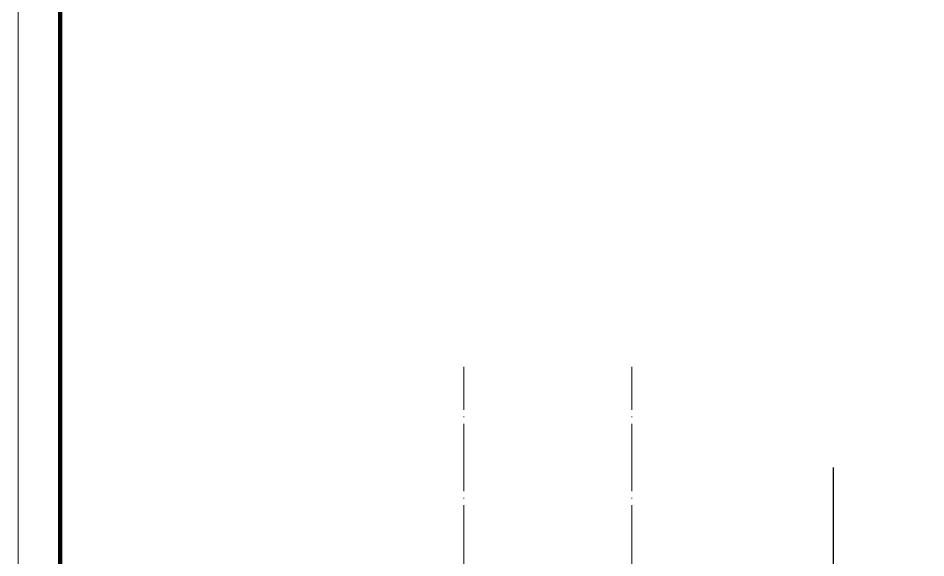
# Model space of a CAD drawing. Extents: x -1712635 to -854203, y -534641 to -21985.
# Drawn here: x -939127 to -933726, y -148448 to -145236 of the extents above; entities that cross this region are included whole.
import ezdxf

# ---------------------------------------------------------------- set-up
doc = ezdxf.new("R2010")
doc.units = 0
doc.header["$LTSCALE"] = 1000
doc.linetypes.add('DOTE', pattern=[2.42, 2, -0.2, 0.02, -0.2])
doc.layers.get('0').update_dxf_attribs({"linetype": 'CONTINUOUS'})
doc.layers.add('DIM_SYMB', color=3, linetype='CONTINUOUS')
doc.layers.add('DOTE', color=19, linetype='DOTE', lineweight=9)
doc.layers.add('图框', color=9, linetype='CONTINUOUS', lineweight=18)

# ---------------------------------------------------------------- blocks, each defined once
blk = doc.blocks.new('GFDDDDRG')
at = {"layer": '图框'}
blk.add_lwpolyline([(923310, -107437), (923310, -159999), (893610, -159999), (893610, -107437)], close=True, dxfattribs=at)
blk.add_lwpolyline([(923310, -107437), (923310, -159999), (893610, -159999), (893610, -107437)], close=True, dxfattribs=at)
at = {"layer": '图框', "const_width": 50}
blk.add_lwpolyline([(894110, -159499), (922810, -159499), (922810, -108687), (894110, -108687)], close=True, dxfattribs=at)
blk = doc.blocks.new('20210902.15311021')
at = {"layer": 'DOTE', "color": 1, "linetype": 'DOTE', "ltscale": 0.2}
for p, q in [((78813.2, -133245.9), (78813.2, -115565.9)), ((79813.2, -133245.9), (79813.2, -115565.9))]:
    blk.add_line(p, q, dxfattribs=at)

msp = doc.modelspace()

# ---------------------------------------------------------------- linework, layer by layer
at = {"layer": 'DIM_SYMB'}
msp.add_lwpolyline([(-934276.47, -147910.52), (-934276.47, -156572.39), (-934223.97, -156591.5), (-934328.97, -156610.01), (-934276.47, -156628.64), (-934276.47, -165290.52)], dxfattribs=at)

# ---------------------------------------------------------------- block references
at = {"xscale": 0.5, "yscale": 0.5, "zscale": 0.5}
msp.add_blockref('GFDDDDRG', (-1385931.4, -89164.01), dxfattribs=at)
at = {"layer": 'DOTE'}
msp.add_blockref('20210902.15311021', (-1015288.17, -31744.62), dxfattribs=at)

doc.saveas('drawing.dxf')
